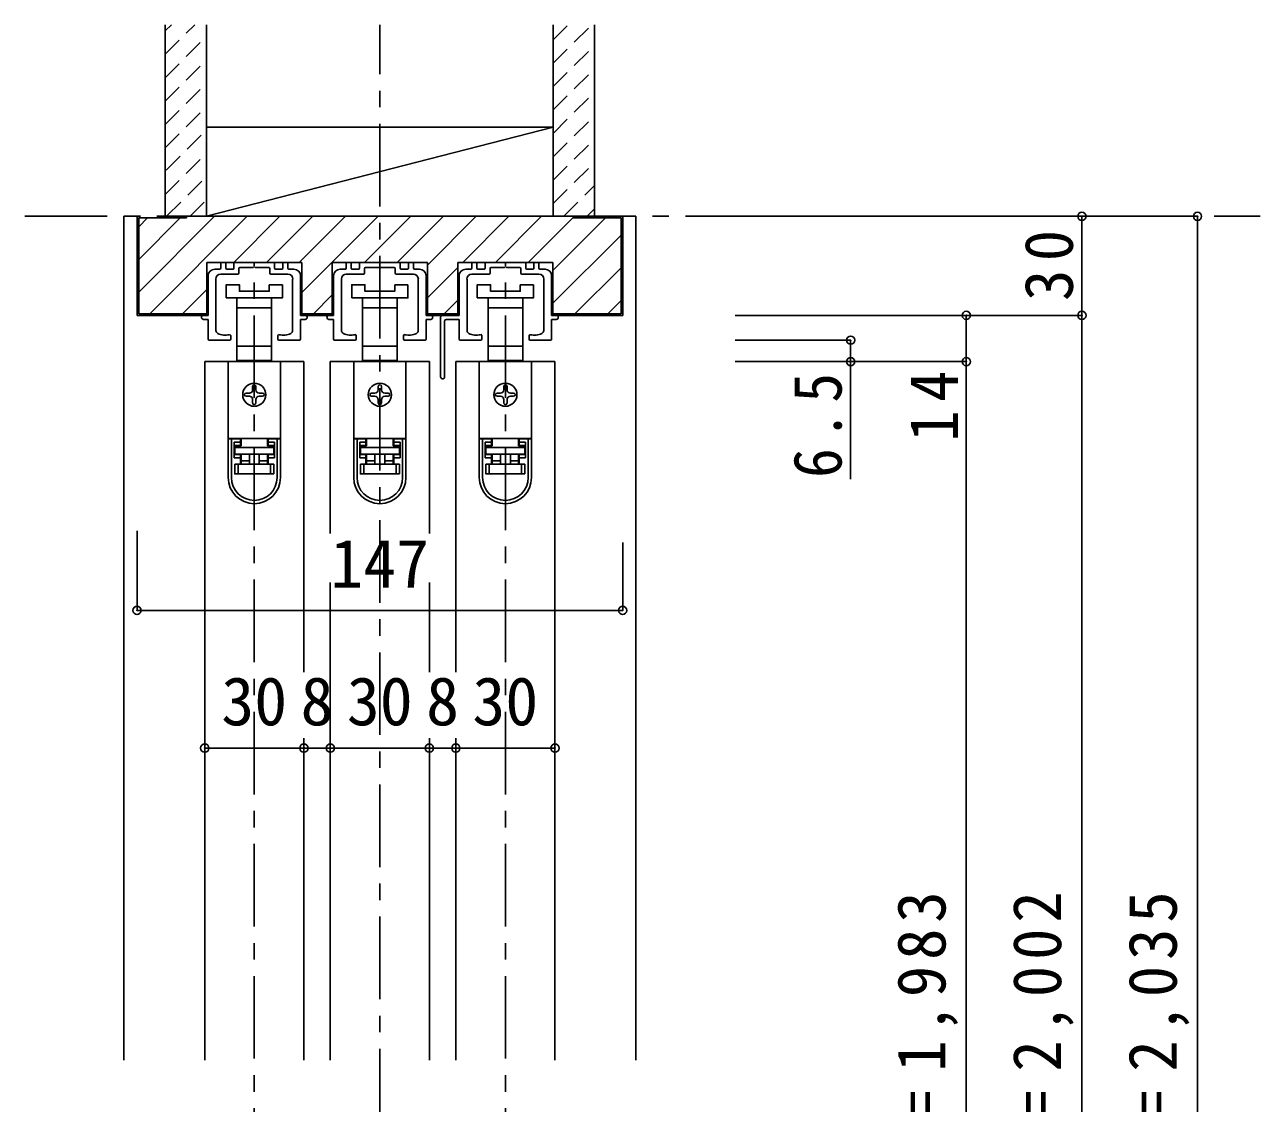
# Model space of a CAD drawing. Units: millimetres at full size, sheet at 1:5; details may follow other scales. Extents: x -973 to 977, y -718 to 696.
# Drawn here: x 71.7 to 445.7, y -329 to -2.5 of the extents above; entities that cross this region are included whole.
import ezdxf
from ezdxf.enums import TextEntityAlignment as Align

# ---------------------------------------------------------------- set-up
doc = ezdxf.new("R2010")
doc.units = ezdxf.units.MM
doc.header["$LTSCALE"] = 5
doc.header["$PDMODE"] = 32
doc.header["$PDSIZE"] = 2.5
doc.linetypes.add('CHAIN1', pattern=[8, 5, -1, 1, -1])
doc.linetypes.add('DASHED1', pattern=[1.8, 1.2, -0.6])
for name, color, linetype in [('0-1_通り芯', 4, 'CHAIN1'), ('0-2_柱', 3, 'Continuous'), ('0-3_仕上げ', 2, 'Continuous'), ('0-4_枠', 3, 'Continuous'), ('0-6_扉', 6, 'Continuous'), ('0-7_金物', 7, 'Continuous'), ('0-B_寸法', 7, 'Continuous'), ('0-C_ハッチ', 4, 'DASHED1')]:
    doc.layers.add(name, color=color, linetype=linetype)
doc.styles.add('ＭＳ ゴシック', font='')
doc.styles.get('ＭＳ ゴシック').set_extended_font_data('MS Gothic')

# ---------------------------------------------------------------- blocks, each defined once
blk = doc.blocks.new('下荷重(戸車)')
at = {"layer": '0-7_金物'}
for p, q in [((8.5, 37.107), (4.5, 37.107)), ((-5.25, 30.107), (0, 30.107)), ((0, 30.107), (5.25, 30.107)), ((5.25, 30.107), (5.25, 33.107)), ((5.25, 18.507), (5.25, 30.107)), ((0, 18.507), (-5.25, 18.507)), ((-5.25, 18.507), (-5.25, 14.107)), ((5.25, 18.507), (0, 18.507)), ((5.25, 14.107), (5.25, 18.507)), ((7.9, 13.807), (-7.9, 13.807)), ((-7.9, 13.807), (-7.9, -9.493)), ((-5.25, 14.107), (-4, 14.107)), ((-4, 14.107), (-4, 13.807)), ((4, 14.107), (-4, 14.107)), ((4, 14.107), (5.25, 14.107)), ((4, 13.807), (4, 14.107)), ((7.9, 13.807), (7.9, -9.493)), ((-1.5, 4.307), (-2.5, 4.307)), ((-0.5, 6.307), (-0.5, 5.307)), ((0.5, 5.307), (0.5, 6.307)), ((2.5, 4.307), (1.5, 4.307)), ((-2.5, 3.307), (-1.5, 3.307)), ((-0.5, 2.307), (-0.5, 1.307)), ((0.5, 1.307), (0.5, 2.307)), ((1.5, 3.307), (2.5, 3.307)), ((7.9, -9.493), (-7.9, -9.493)), ((-7.9, -9.493), (-7.9, -9.593)), ((-6.9, -9.593), (-7.9, -9.593)), ((-7.9, -9.593), (-7.9, -21.293)), ((-4.2, -9.593), (-6.9, -9.593)), ((-6.9, -21.293), (-6.9, -9.593)), ((-6.1, -10.593), (-6.1, -15.293)), ((-6.1, -10.593), (-4.2, -10.593)), ((-4.9, -9.593), (-4.9, -9.493)), ((-4.2, -9.593), (-4.2, -10.593)), ((-4, -11.693), (-4, -9.493)), ((4, -9.493), (4, -11.693)), ((6.9, -9.593), (4.2, -9.593)), ((4.2, -10.593), (4.2, -9.593)), ((4.2, -11.593), (4.2, -10.593)), ((4.2, -10.593), (6.1, -10.593)), ((4.9, -9.493), (4.9, -9.593)), ((6.1, -15.293), (6.1, -10.593)), ((6.9, -9.593), (6.9, -21.293)), ((7.9, -9.593), (6.9, -9.593)), ((7.9, -9.493), (7.9, -9.593)), ((7.9, -21.293), (7.9, -9.593)), ((-6.1, -14.293), (-4.2, -14.293)), ((-5.9, -11.693), (-5.9, -12.193)), ((-4, -11.693), (-5.9, -11.693)), ((-5.9, -12.193), (5.9, -12.193)), ((-5.9, -14.193), (-5.9, -12.193)), ((5.9, -14.193), (-5.9, -14.193)), ((-4.2, -14.293), (-4.2, -15.293)), ((-4, -16.193), (-4, -14.193)), ((-1.5, -14.193), (-1.5, -17.193)), ((1.5, -14.193), (1.5, -17.193)), ((5.9, -11.693), (4, -11.693)), ((6.1, -11.593), (4.2, -11.593)), ((5.9, -12.193), (5.9, -11.693)), ((5.9, -12.193), (5.9, -14.193)), ((-4.2, -15.293), (-6.1, -15.293)), ((-5.9, -17.193), (-4.9, -17.193)), ((-4.9, -17.193), (4.9, -17.193)), ((-4.9, -17.193), (-4.9, -20.193)), ((-4.2, -15.293), (-4.2, -17.193)), ((1.5, -16.193), (4, -16.193)), ((6.1, -15.293), (4.2, -15.293)), ((4.2, -17.193), (4.2, -15.293)), ((4.9, -17.193), (5.9, -17.193)), ((5.9, -17.193), (5.9, -20.193)), ((4.9, -20.193), (-4.9, -20.193))]:
    blk.add_line(p, q, dxfattribs=at)
for points in [[(-8.5, 33.107), (0, 33.107), (8.5, 33.107), (8.5, 37.107)], [(4.5, 37.107), (4.5, 35.107), (-4.5, 35.107), (-4.5, 37.107), (-8.5, 37.107), (-8.5, 33.107)], [(-5.25, 33.107), (-5.25, 30.107), (-5.25, 18.507)], [(-4.2, -10.593), (-4.2, -11.593), (-6.1, -11.593)], [(4, -14.193), (4, -16.193), (4, -17.193)], [(4.2, -15.293), (4.2, -14.293), (6.1, -14.293)], [(-4.9, -20.193), (-5.9, -20.193), (-5.9, -17.193)], [(-4, -17.193), (-4, -16.193), (-1.5, -16.193)], [(5.9, -20.193), (4.9, -20.193), (4.9, -17.193)]]:
    blk.add_lwpolyline(points, dxfattribs=at)
blk.add_circle((0, 3.807), 3.5, dxfattribs=at)
for centre, radius, start, end in [((-2.5, 3.807), 0.5, 90, 180), ((-2.5, 3.807), 0.5, 180, 270), ((-1.5, 5.307), 1, 270, 0), ((0, 6.307), 0.5, 90, 180), ((0, 6.307), 0.5, 0, 90), ((1.5, 5.307), 1, 180, 270), ((2.5, 3.807), 0.5, 0, 90), ((2.5, 3.807), 0.5, 270, 0), ((-1.5, 2.307), 1, 0, 90), ((0, 1.307), 0.5, 180, 270), ((0, 1.307), 0.5, 270, 0), ((1.5, 2.307), 1, 90, 180), ((0, -21.293), 7.9, 180, 0), ((0, -21.293), 6.9, 180, 0)]:
    blk.add_arc(centre, radius, start, end, dxfattribs=at)
blk = doc.blocks.new('03')
at = {"layer": '0-B_寸法'}
for p, q in [((-9.229, 7.776), (-9.229, 9.176)), ((-8.029, 9.476), (-8.929, 9.476)), ((-7.729, 7.776), (-7.729, 9.176)), ((-5.229, 9.176), (-5.229, 7.776)), ((-4.929, 9.476), (6.771, 9.476)), ((-3.729, 6.276), (-3.729, 7.676)), ((-3.429, 7.976), (0.621, 7.976)), ((0.921, 8.276), (0.621, 7.976)), ((0.921, 8.276), (1.221, 7.976)), ((5.271, 7.976), (1.221, 7.976)), ((5.571, 6.276), (5.571, 7.676)), ((7.071, 9.176), (7.071, 7.776)), ((9.571, 7.776), (9.571, 9.176)), ((9.871, 9.476), (10.771, 9.476)), ((11.071, 7.776), (11.071, 9.176)), ((-13.079, 5.476), (-13.079, -6.524)), ((-11.079, 7.476), (-9.529, 7.476)), ((-10.679, -11.096), (-10.679, 4.476)), ((-9.229, 5.976), (-4.029, 5.976)), ((-5.529, 7.476), (-7.429, 7.476)), ((11.071, 5.976), (5.871, 5.976)), ((7.371, 7.476), (9.271, 7.476)), ((12.921, 7.476), (11.371, 7.476)), ((12.521, -11.096), (12.521, 4.476)), ((14.921, 5.476), (14.921, -6.524)), ((-18.679, -25.124), (-18.679, -7.024)), ((-18.179, -6.524), (-13.079, -6.524)), ((16.321, -6.524), (14.921, -6.524)), ((-17.479, -25.124), (-17.479, -8.224)), ((-16.979, -7.724), (-13.079, -7.724)), ((-13.079, -13.724), (-13.079, -7.724)), ((16.321, -7.724), (14.921, -7.724)), ((14.921, -13.724), (14.921, -7.724)), ((-12.779, -14.024), (-6.529, -14.024)), ((-6.229, -13.724), (-6.229, -12.649)), ((8.071, -13.724), (8.071, -12.649)), ((14.621, -14.024), (8.371, -14.024))]:
    blk.add_line(p, q, dxfattribs=at)
for centre, radius, start, end in [((-9.529, 7.776), 0.3, 270, 0), ((-8.929, 9.176), 0.3, 90, 180), ((-8.029, 9.176), 0.3, 0, 90), ((-7.429, 7.776), 0.3, 180, 270), ((-5.529, 7.776), 0.3, 270, 0), ((-4.929, 9.176), 0.3, 90, 180), ((-3.429, 7.676), 0.3, 90, 180), ((5.271, 7.676), 0.3, 0, 90), ((6.771, 9.176), 0.3, 0, 90), ((7.371, 7.776), 0.3, 180, 270), ((9.271, 7.776), 0.3, 270, 0), ((9.871, 9.176), 0.3, 90, 180), ((10.771, 9.176), 0.3, 0, 90), ((11.371, 7.776), 0.3, 180, 270), ((-11.079, 5.476), 2, 90, 180), ((-9.229, 4.476), 1.5, 90, 180), ((-4.029, 6.276), 0.3, 270, 0), ((5.871, 6.276), 0.3, 180, 270), ((11.071, 4.476), 1.5, 0, 90), ((12.921, 5.476), 2, 0, 90), ((-18.179, -7.024), 0.5, 90, 180), ((16.321, -7.124), 0.6, 0, 90), ((16.321, -7.124), 0.6, 270, 0), ((-16.979, -8.224), 0.5, 90, 180), ((-9.679, -11.096), 1, 180, 243.25632), ((11.521, -11.096), 1, 296.74368, 0), ((-12.779, -13.724), 0.3, 180, 270), ((-7.879, -7.524), 5, 243.25632, 284.75682), ((-6.529, -12.649), 0.3, 0, 104.75682), ((-6.529, -13.724), 0.3, 270, 0), ((8.371, -12.649), 0.3, 75.24318, 180), ((8.371, -13.724), 0.3, 180, 270), ((9.721, -7.524), 5, 255.24318, 296.74368), ((14.621, -13.724), 0.3, 270, 0), ((-18.079, -25.124), 0.6, 180, 0)]:
    blk.add_arc(centre, radius, start, end, dxfattribs=at)
blk = doc.blocks.new('02')
at = {"layer": '0-B_寸法'}
for p, q in [((-10.15, 6.923), (-10.15, 8.323)), ((-8.95, 8.623), (-9.85, 8.623)), ((-8.65, 6.923), (-8.65, 8.323)), ((-6.15, 8.323), (-6.15, 6.923)), ((-5.85, 8.623), (5.85, 8.623)), ((6.15, 8.323), (6.15, 6.923)), ((8.65, 6.923), (8.65, 8.323)), ((8.95, 8.623), (9.85, 8.623)), ((10.15, 6.923), (10.15, 8.323)), ((-14, 4.623), (-14, -7.377)), ((-12, 6.623), (-10.45, 6.623)), ((-10.15, 5.123), (-4.95, 5.123)), ((-6.45, 6.623), (-8.35, 6.623)), ((-4.65, 5.423), (-4.65, 6.823)), ((-4.35, 7.123), (-0.3, 7.123)), ((0, 7.423), (-0.3, 7.123)), ((0, 7.423), (0.3, 7.123)), ((4.35, 7.123), (0.3, 7.123)), ((4.65, 5.423), (4.65, 6.823)), ((10.15, 5.123), (4.95, 5.123)), ((6.45, 6.623), (8.35, 6.623)), ((12, 6.623), (10.45, 6.623)), ((14, 4.623), (14, -7.377)), ((-11.6, -11.949), (-11.6, 3.623)), ((11.6, -11.949), (11.6, 3.623)), ((-15.4, -7.377), (-14, -7.377)), ((15.4, -7.377), (14, -7.377)), ((-15.4, -8.577), (-14, -8.577)), ((-14, -14.577), (-14, -8.577)), ((15.4, -8.577), (14, -8.577)), ((14, -14.577), (14, -8.577)), ((-13.7, -14.877), (-7.45, -14.877)), ((-7.15, -14.577), (-7.15, -13.502)), ((7.15, -14.577), (7.15, -13.502)), ((13.7, -14.877), (7.45, -14.877))]:
    blk.add_line(p, q, dxfattribs=at)
for centre, radius, start, end in [((-9.85, 8.323), 0.3, 90, 180), ((-8.95, 8.323), 0.3, 0, 90), ((-5.85, 8.323), 0.3, 90, 180), ((5.85, 8.323), 0.3, 0, 90), ((8.95, 8.323), 0.3, 90, 180), ((9.85, 8.323), 0.3, 0, 90), ((-12, 4.623), 2, 90, 180), ((-10.15, 3.623), 1.5, 90, 180), ((-10.45, 6.923), 0.3, 270, 0), ((-8.35, 6.923), 0.3, 180, 270), ((-6.45, 6.923), 0.3, 270, 0), ((-4.95, 5.423), 0.3, 270, 0), ((-4.35, 6.823), 0.3, 90, 180), ((4.35, 6.823), 0.3, 0, 90), ((4.95, 5.423), 0.3, 180, 270), ((6.45, 6.923), 0.3, 180, 270), ((8.35, 6.923), 0.3, 270, 0), ((10.45, 6.923), 0.3, 180, 270), ((10.15, 3.623), 1.5, 0, 90), ((12, 4.623), 2, 0, 90), ((-15.4, -7.977), 0.6, 90, 180), ((15.4, -7.977), 0.6, 0, 90), ((-15.4, -7.977), 0.6, 180, 270), ((15.4, -7.977), 0.6, 270, 0), ((-13.7, -14.577), 0.3, 180, 270), ((-10.6, -11.949), 1, 180, 243.25632), ((-8.8, -8.377), 5, 243.25632, 284.75682), ((-7.45, -13.502), 0.3, 0, 104.75682), ((-7.45, -14.577), 0.3, 270, 0), ((7.45, -13.502), 0.3, 75.24318, 180), ((7.45, -14.577), 0.3, 180, 270), ((8.8, -8.377), 5, 255.24318, 296.74368), ((10.6, -11.949), 1, 296.74368, 0), ((13.7, -14.577), 0.3, 270, 0)]:
    blk.add_arc(centre, radius, start, end, dxfattribs=at)

msp = doc.modelspace()

# ---------------------------------------------------------------- linework, layer by layer
at = {"layer": '0-1_通り芯'}
for p, q in [((179.153, -577.5), (179.153, -2.5)), ((71.653, -60.5), (445.653, -60.5))]:
    msp.add_line(p, q, dxfattribs=at)
at = {"layer": '0-2_柱', "color": 7}
msp.add_line((126.653, -60.5), (231.653, -33.5), dxfattribs=at)
at = {"layer": '0-2_柱'}
for p, q in [((126.653, -33.5), (231.653, -33.5)), ((126.653, -60.5), (231.653, -60.5))]:
    msp.add_line(p, q, dxfattribs=at)
at = {"layer": '0-3_仕上げ'}
for p, q in [((114.153, -60.5), (114.153, -2.5)), ((126.653, -60.5), (126.653, -2.5)), ((231.653, -60.5), (231.653, -2.5)), ((244.153, -60.5), (244.153, -2.5))]:
    msp.add_line(p, q, dxfattribs=at)
at = {"layer": '0-4_枠', "color": 4}
for p, q in [((101.653, -60.5), (105.653, -60.5)), ((101.653, -60.5), (101.653, -316)), ((256.653, -60.5), (252.653, -60.5)), ((256.653, -316), (256.653, -60.5))]:
    msp.add_line(p, q, dxfattribs=at)
at = {"layer": '0-4_枠'}
for p, q in [((105.653, -90.5), (105.653, -60.5)), ((106.153, -90), (106.153, -61)), ((120.653, -61), (106.153, -61)), ((120.653, -60.5), (120.653, -61)), ((237.653, -61), (237.653, -60.5)), ((237.653, -61), (252.153, -61)), ((252.153, -90), (252.153, -61)), ((252.653, -90.5), (252.653, -60.5)), ((126.753, -90.5), (126.753, -74.5)), ((155.553, -74.5), (126.753, -74.5)), ((155.553, -90.5), (155.553, -74.5)), ((164.753, -90.5), (164.753, -74.5)), ((193.553, -74.5), (164.753, -74.5)), ((193.553, -90.5), (193.553, -74.5)), ((202.753, -90.5), (202.753, -74.5)), ((231.553, -74.5), (202.753, -74.5)), ((231.553, -90.5), (231.553, -74.5)), ((126.753, -90.5), (105.653, -90.5)), ((106.153, -90), (126.753, -90)), ((155.553, -90), (164.753, -90)), ((164.753, -90.5), (155.553, -90.5)), ((202.753, -90), (193.553, -90)), ((202.753, -90.5), (193.553, -90.5)), ((252.153, -90), (231.553, -90)), ((252.653, -90.5), (231.553, -90.5))]:
    msp.add_line(p, q, dxfattribs=at)
at = {"layer": '0-6_扉'}
for p, q in [((156.153, -104.5), (126.153, -104.5)), ((126.153, -104.5), (126.153, -316)), ((156.153, -104.5), (156.153, -198.5)), ((194.153, -104.5), (164.153, -104.5)), ((164.153, -104.5), (164.153, -156.476)), ((194.153, -104.5), (194.153, -156.476)), ((232.153, -104.5), (202.153, -104.5)), ((202.153, -104.5), (202.153, -198.5)), ((232.153, -104.5), (232.153, -316)), ((164.153, -171.405), (164.153, -316)), ((194.153, -171.405), (194.153, -198.5)), ((156.153, -218.5), (156.153, -316)), ((194.153, -218.5), (194.153, -316)), ((202.153, -218.5), (202.153, -316))]:
    msp.add_line(p, q, dxfattribs=at)
at = {"layer": '0-B_寸法', "color": 4}
for p, q in [((426.653, -60.5), (286.653, -60.5)), ((391.653, -60.5), (391.653, -90.5)), ((426.653, -555.5), (426.653, -60.5)), ((391.653, -90.5), (286.653, -90.5)), ((356.653, -90.5), (356.653, -104.5)), ((391.653, -552.5), (391.653, -90.5)), ((321.653, -98), (286.653, -98)), ((321.653, -98), (321.653, -140.108)), ((356.653, -104.5), (286.653, -104.5)), ((356.653, -104.5), (356.653, -547.5)), ((105.653, -179.804), (105.653, -155.746)), ((252.653, -179.804), (252.653, -159.246)), ((105.653, -179.804), (252.653, -179.804)), ((126.153, -221.5), (232.153, -221.5))]:
    msp.add_line(p, q, dxfattribs=at)
at = {"layer": '0-B_寸法', "color": 4, "linetype": 'CHAIN1'}
for p, q in [((141.153, -555.5), (141.153, -74.5)), ((217.153, -555.5), (217.153, -74.5))]:
    msp.add_line(p, q, dxfattribs=at)
at = {"layer": '0-B_寸法'}
for p in [(391.653, -60.5), (426.653, -60.5), (356.653, -90.5), (391.653, -90.5), (321.653, -98), (321.653, -104.5), (356.653, -104.5), (105.653, -179.804), (252.653, -179.804), (126.153, -221.5), (156.153, -221.5), (164.153, -221.5), (194.153, -221.5), (202.153, -221.5), (232.153, -221.5)]:
    msp.add_point(p, dxfattribs=at)
at = {"layer": '0-C_ハッチ'}
for p, q in [((114.153, -11.466), (123.119, -2.5)), ((114.153, -4.395), (116.048, -2.5)), ((231.653, -14.174), (243.327, -2.5)), ((231.653, -7.103), (236.256, -2.5)), ((114.153, -18.537), (126.653, -6.037)), ((231.653, -21.246), (244.153, -8.746)), ((114.153, -25.608), (126.653, -13.108)), ((231.653, -28.317), (244.153, -15.817)), ((114.153, -32.679), (126.653, -20.179)), ((231.653, -35.388), (244.153, -22.888)), ((114.153, -39.751), (126.653, -27.251)), ((231.653, -42.459), (244.153, -29.959)), ((114.475, -46.5), (126.653, -34.322)), ((231.653, -49.53), (244.153, -37.03)), ((114.125, -53.921), (126.653, -41.393)), ((231.653, -56.601), (244.153, -44.101)), ((114.617, -60.5), (126.653, -48.464)), ((234.825, -60.5), (244.153, -51.172)), ((121.688, -60.5), (126.653, -55.535)), ((241.896, -60.5), (244.153, -58.243))]:
    msp.add_line(p, q, dxfattribs=at)
at = {"layer": '0-C_ハッチ', "linetype": 'Continuous'}
for p, q in [((106.153, -83.472), (129.125, -60.5)), ((106.153, -63.673), (108.826, -61)), ((106.153, -73.573), (118.726, -61)), ((109.525, -90), (139.025, -60.5)), ((134.924, -74.5), (148.924, -60.5)), ((144.824, -74.5), (158.824, -60.5)), ((154.723, -74.5), (168.723, -60.5)), ((155.553, -83.57), (178.623, -60.5)), ((174.522, -74.5), (188.522, -60.5)), ((184.422, -74.5), (198.422, -60.5)), ((193.553, -75.268), (208.321, -60.5)), ((204.221, -74.5), (218.221, -60.5)), ((214.12, -74.5), (228.12, -60.5)), ((224.02, -74.5), (237.653, -60.867)), ((247.419, -61), (231.553, -76.866)), ((231.553, -86.766), (252.153, -66.166)), ((193.553, -85.168), (202.753, -75.968)), ((238.218, -90), (252.153, -76.065)), ((119.424, -90), (126.753, -82.671)), ((159.022, -90), (164.753, -84.269)), ((198.62, -90), (202.753, -85.867)), ((248.118, -90), (252.153, -85.965))]:
    msp.add_line(p, q, dxfattribs=at)

# ---------------------------------------------------------------- block references
at = {"layer": '0-7_金物'}
for name, p in [('02', (141.153, -83.123)), ('02', (179.153, -83.123)), ('03', (216.232, -83.976)), ('下荷重(戸車)', (141.153, -118.307)), ('下荷重(戸車)', (179.153, -118.307)), ('下荷重(戸車)', (217.153, -118.307))]:
    msp.add_blockref(name, p, dxfattribs=at)

# ---------------------------------------------------------------- texts
at = {"layer": '0-B_寸法', "style": 'ＭＳ ゴシック'}
for s, p in [('147', (164.153, -177.304)), ('30', (131.153, -219)), ('8', (155.153, -219)), ('30', (169.153, -219)), ('8', (193.153, -219)), ('30', (207.153, -219))]:
    msp.add_text(s, height=14.66, dxfattribs=at).set_placement(p, align=Align.BOTTOM_LEFT)
at = {"layer": '0-B_寸法', "char_height": 14.66, "attachment_point": 7, "rotation": 90, "style": 'ＭＳ ゴシック'}
for s, insert in [('\\T1.27;\\W0.95;30', (389.153, -86.125)), ('\\T1.27;\\W0.95;14', (354.153, -128.697)), ('\\T1.27;\\W0.9;6.5', (319.153, -139.697)), ('\\T1.19;\\W0.95;ＤＨ＝1,983', (354.153, -387.25)), ('\\T1.19;\\W0.95;枠内＝2,002', (389.153, -387.25)), ('\\T1.19;\\W0.95;枠外＝2,035', (424.153, -387.25))]:
    msp.add_mtext(s, dxfattribs=dict(at, insert=insert))

doc.saveas('drawing.dxf')
